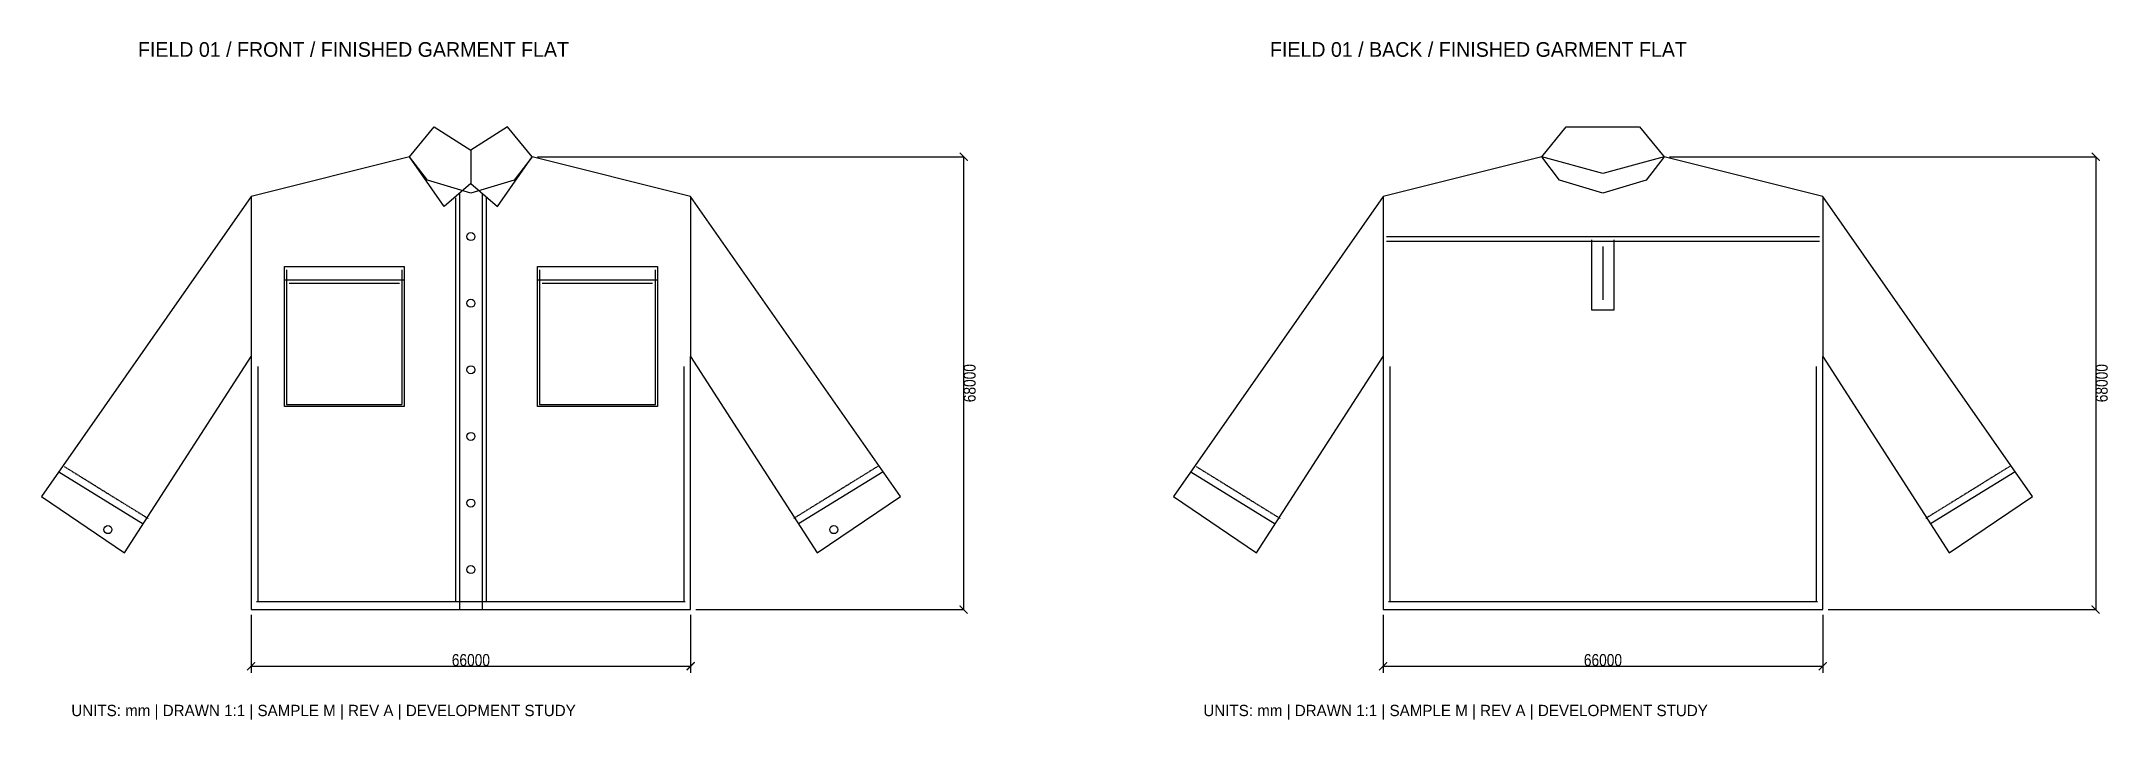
# Model space of a CAD drawing. Header units: millimetres. Extents: x -645 to 2461, y -915 to 103.
import ezdxf

# ---------------------------------------------------------------- set-up
doc = ezdxf.new("R2010")
doc.units = ezdxf.units.MM
doc.linetypes.add('DASHED', pattern=[1.524, 1.27, -0.254])
for name, color, linetype in [('COLLAR', 7, 'CONTINUOUS'), ('DIMENSIONS', 2, 'CONTINUOUS'), ('HARDWARE', 4, 'CONTINUOUS'), ('NOTES', 7, 'CONTINUOUS'), ('OUTLINE', 7, 'CONTINUOUS'), ('POCKET', 7, 'CONTINUOUS'), ('SEAM', 8, 'CONTINUOUS'), ('STITCH', 3, 'DASHED')]:
    doc.layers.add(name, color=color, linetype=linetype)
doc.styles.add('OpenSansCondensed-Light', font='OpenSansCondensed-Light.ttf')
doc.dimstyles.new('EZDXF', dxfattribs={"dimtxt": 0.25, "dimasz": 0.175, "dimexe": 0.375, "dimexo": 0.125, "dimgap": 0.1, "dimtad": 1, "dimlfac": 100, "dimzin": 12, "dimdsep": 46, "dimtxsty": 'OpenSansCondensed-Light', "dimblk": 'ARCHTICK', "dimcen": 2.5, "dimazin": 3, "dimtfac": 0.5, "dimtmove": 2, "dimatfit": 3})

# ---------------------------------------------------------------- blocks, each defined once
blk = doc.blocks.new('_ARCHTICK')
at = {"color": 0, "linetype": 'BYBLOCK', "const_width": 0.15}
blk.add_lwpolyline([(-0.5, -0.5), (0.5, 0.5)], dxfattribs=at)

msp = doc.modelspace()

# ---------------------------------------------------------------- linework, layer by layer
at = {"layer": 'COLLAR'}
for points in [[(-92, -70), (-55, -25), (0, -60), (0, -110), (-40, -145)], [(92, -70), (55, -25), (0, -60), (0, -110), (40, -145)], [(1608, -70), (1645, -25), (1755, -25), (1792, -70), (1700, -95)]]:
    msp.add_lwpolyline(points, close=True, dxfattribs=at)
at = {"layer": 'HARDWARE'}
for centre in [(0, -190), (0, -290), (0, -390), (0, -490), (0, -590), (-545, -630), (545, -630), (0, -690)]:
    msp.add_circle(centre, 6, dxfattribs=at)
at = {"layer": 'OUTLINE'}
for points in [[(-92, -70), (-330, -130), (-645, -580), (-520, -665), (-330, -370), (-330, -750), (330, -750), (330, -370), (520, -665), (645, -580), (330, -130), (92, -70), (65, -105), (0, -125), (-65, -105)], [(1608, -70), (1370, -130), (1055, -580), (1180, -665), (1370, -370), (1370, -750), (2030, -750), (2030, -370), (2220, -665), (2345, -580), (2030, -130), (1792, -70), (1765, -105), (1700, -125), (1635, -105)]]:
    msp.add_lwpolyline(points, close=True, dxfattribs=at)
at = {"layer": 'POCKET'}
for points in [[(-280, -235), (-100, -235), (-100, -445), (-280, -445)], [(100, -235), (280, -235), (280, -445), (100, -445)]]:
    msp.add_lwpolyline(points, close=True, dxfattribs=at)
at = {"layer": 'SEAM'}
for points in [[(-330, -130), (-330, -370)], [(-17, -126), (-17, -750)], [(17, -126), (17, -750)], [(330, -130), (330, -370)], [(1370, -130), (1370, -370)], [(2030, -130), (2030, -370)], [(1375, -190), (2025, -190)], [(1683, -195), (1683, -300), (1717, -300), (1717, -195)], [(-280, -255), (-100, -255)], [(100, -255), (280, -255)], [(-619, -543), (-492, -621)], [(619, -543), (492, -621)], [(1081, -543), (1208, -621)], [(2319, -543), (2192, -621)]]:
    msp.add_lwpolyline(points, dxfattribs=at)
at = {"layer": 'STITCH'}
for points in [[(-23, -132), (-23, -738)], [(23, -132), (23, -738)], [(1375, -197), (2025, -197)], [(1700, -205), (1700, -285)], [(-277, -240), (-277, -442), (-103, -442), (-103, -240)], [(103, -240), (103, -442), (277, -442), (277, -240)], [(-273, -260), (-107, -260)], [(107, -260), (273, -260)], [(-320, -385), (-320, -738)], [(320, -385), (320, -738)], [(1380, -385), (1380, -738)], [(2020, -385), (2020, -738)], [(-611, -535), (-485, -613)], [(611, -535), (485, -613)], [(1089, -535), (1215, -613)], [(2311, -535), (2185, -613)], [(-322, -738), (322, -738)], [(1378, -738), (2022, -738)]]:
    msp.add_lwpolyline(points, dxfattribs=at)

# ---------------------------------------------------------------- texts
at = {"layer": 'NOTES'}
for s, height, p in [('FIELD 01 / FRONT / FINISHED GARMENT FLAT', 22, (-500, 80)), ('FIELD 01 / BACK / FINISHED GARMENT FLAT', 22, (1200, 80)), ('UNITS: mm | DRAWN 1:1 | SAMPLE M | REV A | DEVELOPMENT STUDY', 17, (-600, -910)), ('UNITS: mm | DRAWN 1:1 | SAMPLE M | REV A | DEVELOPMENT STUDY', 17, (1100, -910))]:
    msp.add_text(s, height=height, dxfattribs=at).set_placement(p)

# ---------------------------------------------------------------- dimensions: what is measured, and where the dimension line sits
at = {"layer": 'DIMENSIONS'}
for base, p1, p2 in [((740, -70), (92, -70), (330, -750)), ((2440, -70), (1792, -70), (2030, -750))]:
    msp.add_linear_dim(base=base, p1=p1, p2=p2, angle=90, dimstyle='EZDXF', override={"dimtxt": 18, "dimasz": 12, "dimexo": 8}, dxfattribs=at).render()
for base, p1, p2 in [((-330, -835), (-330, -750), (330, -750)), ((1370, -835), (1370, -750), (2030, -750))]:
    msp.add_linear_dim(base=base, p1=p1, p2=p2, dimstyle='EZDXF', override={"dimtxt": 18, "dimasz": 12, "dimexe": 10, "dimexo": 8}, dxfattribs=at).render()

doc.saveas('drawing.dxf')
